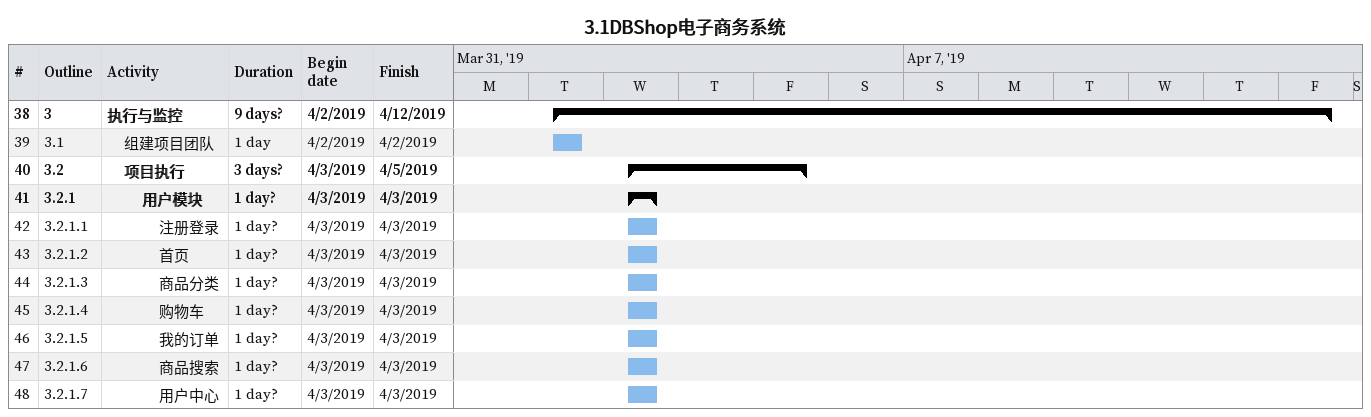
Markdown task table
3.1DBShop电子商务系统

| ID | WBS | Task | Duration | Start | Finish |
|---|---|---|---|---|---|
| 38 | 3 | **执行与监控** | 9d? | 2019-04-02 | 2019-04-12 |
| 39 | 3.1 | 组建项目团队 | 1d | 2019-04-02 | 2019-04-02 |
| 40 | 3.2 | **项目执行** | 3d? | 2019-04-03 | 2019-04-05 |
| 41 | 3.2.1 | **用户模块** | 1d? | 2019-04-03 | 2019-04-03 |
| 42 | 3.2.1.1 | 注册登录 | 1d? | 2019-04-03 | 2019-04-03 |
| 43 | 3.2.1.2 | 首页 | 1d? | 2019-04-03 | 2019-04-03 |
| 44 | 3.2.1.3 | 商品分类 | 1d? | 2019-04-03 | 2019-04-03 |
| 45 | 3.2.1.4 | 购物车 | 1d? | 2019-04-03 | 2019-04-03 |
| 46 | 3.2.1.5 | 我的订单 | 1d? | 2019-04-03 | 2019-04-03 |
| 47 | 3.2.1.6 | 商品搜索 | 1d? | 2019-04-03 | 2019-04-03 |
| 48 | 3.2.1.7 | 用户中心 | 1d? | 2019-04-03 | 2019-04-03 |
